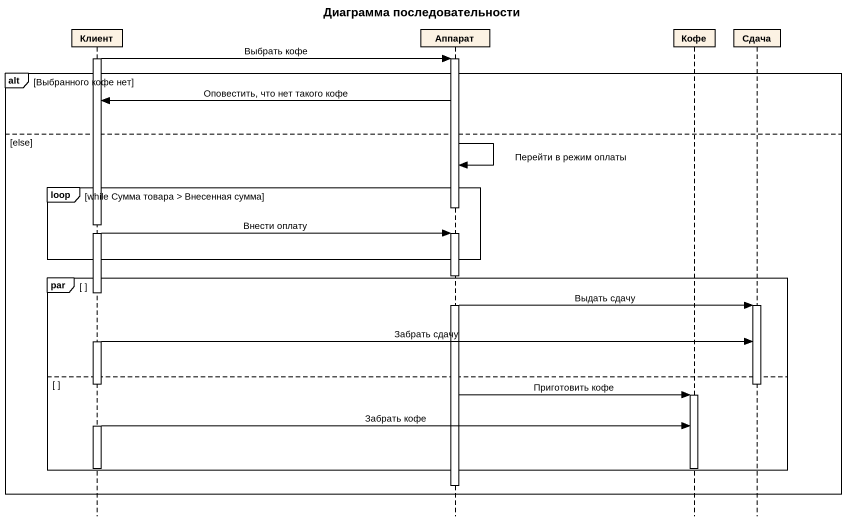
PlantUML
@startuml
title Диаграмма последовательности
hide footbox
participant Клиент
participant Аппарат
participant Кофе
participant Сдача

activate Клиент
Клиент -> Аппарат : Выбрать кофе
activate Аппарат
alt Выбранного кофе нет
  Аппарат -> Клиент : Оповестить, что нет такого кофе
else else
  Аппарат -> Аппарат : Перейти в режим оплаты
  loop while Сумма товара > Внесенная сумма
    deactivate Аппарат
    Клиент -> Аппарат : Внести оплату
    activate Аппарат
  end
  par
    deactivate Клиент
    Аппарат -> Сдача : Выдать сдачу
    activate Сдача
    activate Клиент
    Клиент -> Сдача : Забрать сдачу
  else
    deactivate Клиент
    deactivate Сдача
    Аппарат -> Кофе : Приготовить кофе
    activate Кофе
    activate Клиент
    Клиент -> Кофе : Забрать кофе
    deactivate Клиент
    deactivate Кофе
  end
  deactivate Аппарат
end
@enduml
